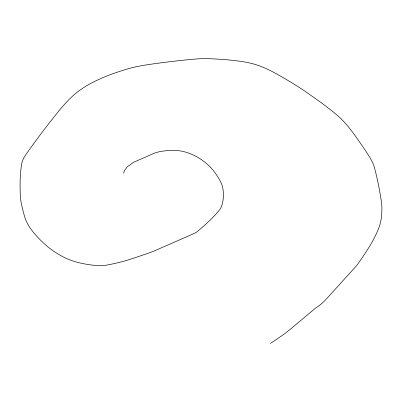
<?xml version="1.0" encoding="UTF-8"?>
<svg xmlns="http://www.w3.org/2000/svg" width="402" height="402" viewBox="0 0 402 402"><rect width="100%" height="100%" fill="white"/><g stroke="black" fill="none" stroke-linecap="round" stroke-linejoin="round"><path stroke-width="0.6" d="M325.967 299.42L355.147 267.24A50.602 40.783 -6.7 0 0 358.634 262.873A504.133 406.296 -6.7 0 0 368.252 248.476A159.79 128.781 -6.7 0 0 378.257 229.361A63.637 51.29 -6.7 0 0 381.478 216.628A137.027 110.434 -6.7 0 0 381.9 208.784A61.516 49.577 -6.7 0 0 381.609 203.548A250.401 201.804 -6.7 0 0 380.563 196.317A583.312 470.109 -6.7 0 0 378.558 185.337A425.562 342.971 -6.7 0 0 374.433 167.584A44.753 36.069 -6.7 0 0 372.327 162.011A86.636 69.822 -6.7 0 0 369.498 156.921A377.639 304.349 -6.7 0 0 362.795 146.64L356.579 137.715A365.956 294.937 -6.7 0 0 352.604 132.248A193.679 156.092 -6.7 0 0 345.805 123.801A100.224 80.772 -6.7 0 0 340.323 118.082A122.61 98.812 -6.7 0 0 335.524 113.826A296.018 238.572 -6.7 0 0 327.655 107.535A371.981 299.786 -6.7 0 0 319.987 101.817L307.254 92.782A301.239 242.778 -6.7 0 0 294.153 84.204A513.846 414.12 -6.7 0 0 276.325 73.747A136.273 109.826 -6.7 0 0 263.853 67.611A76.224 61.431 -6.7 0 0 253.818 64.059A79.099 63.747 -6.7 0 0 243.044 61.717A198.07 159.629 -6.7 0 0 225.482 59.677A386.412 311.419 -6.7 0 0 208.859 58.672A67.626 54.501 -6.7 0 0 201.859 58.672A156.207 125.891 -6.7 0 0 191.628 59.37A709.595 571.885 -6.7 0 0 169.88 61.712A647.722 522.022 -6.7 0 0 149.413 64.436A202.513 163.212 -6.7 0 0 138.037 66.37A89.274 71.948 -6.7 0 0 127.841 68.858A238.703 192.377 -6.7 0 0 111.635 74.174A130.323 105.028 -6.7 0 0 102.279 77.908A163.403 131.69 -6.7 0 0 92.174 82.691A86.36 69.601 -6.7 0 0 79.882 90.199A84.455 68.064 -6.7 0 0 69.41 99.168A180.533 145.499 -6.7 0 0 58.858 110.962A970.242 781.945 -6.7 0 0 36.723 139.529A805.955 649.542 -6.7 0 0 25.668 154.901A36.481 29.401 -6.7 0 0 23.623 158.293A28.165 22.698 -6.7 0 0 21.633 164.262A171.267 138.032 -6.7 0 0 20.185 179.337A317.62 255.979 -6.7 0 0 20.13 188.95A244.346 196.925 -6.7 0 0 20.502 197.362A75.4 60.767 -6.7 0 0 21.462 204.151A255.089 205.583 -6.7 0 0 24.567 216.417A58.652 47.27 -6.7 0 0 31.15 229.401A130.072 104.832 -6.7 0 0 46.732 245.888A95.641 77.078 -6.7 0 0 62.938 256.757A65.968 53.164 -6.7 0 0 78.903 262.697A100.952 81.36 -6.7 0 0 96.887 265.561A31.371 25.286 -6.7 0 0 107.213 265.013A193.674 156.087 -6.7 0 0 119.635 262.32A107.213 86.405 -6.7 0 0 128.69 259.752A809.326 652.26 -6.7 0 0 149.268 252.853A68.476 55.19 -6.7 0 0 155.107 250.567L194.025 233.532A13.512 10.889 -6.7 0 0 197.548 231.366A250.461 201.854 -6.7 0 0 210.301 219.894A168.775 136.022 -6.7 0 0 217.492 212.477A30.306 24.427 -6.7 0 0 220.095 209.095A20.221 16.296 -6.7 0 0 221.939 205.085A55.943 45.084 -6.7 0 0 223.286 198.121A49.23 39.672 -6.7 0 0 223.406 193.533A64.029 51.602 -6.7 0 0 222.849 188.347A32.813 26.447 -6.7 0 0 220.728 182.051A102.425 82.546 -6.7 0 0 214.351 171.835A63.295 51.009 -6.7 0 0 206.141 163.207A66.802 53.838 -6.7 0 0 195.472 156.112A52.597 42.386 -6.7 0 0 184.845 151.901A33.557 27.045 -6.7 0 0 175.468 150.459A60.612 48.848 -6.7 0 0 161.911 151.252A29.693 23.929 -6.7 0 0 152.83 153.855L133.369 162.373L128.931 165.694A5.256 4.236 -6.7 0 0 126.278 168.242A13.954 11.246 -6.7 0 0 123.58 173.172M325.766 299.636A48.964 39.461 -6.7 0 1 315.751 307.967L289.455 329.941A95.912 77.3 -6.7 0 1 283.184 334.765A353.73 285.078 -6.7 0 1 270.44 343.393"/></g></svg>
